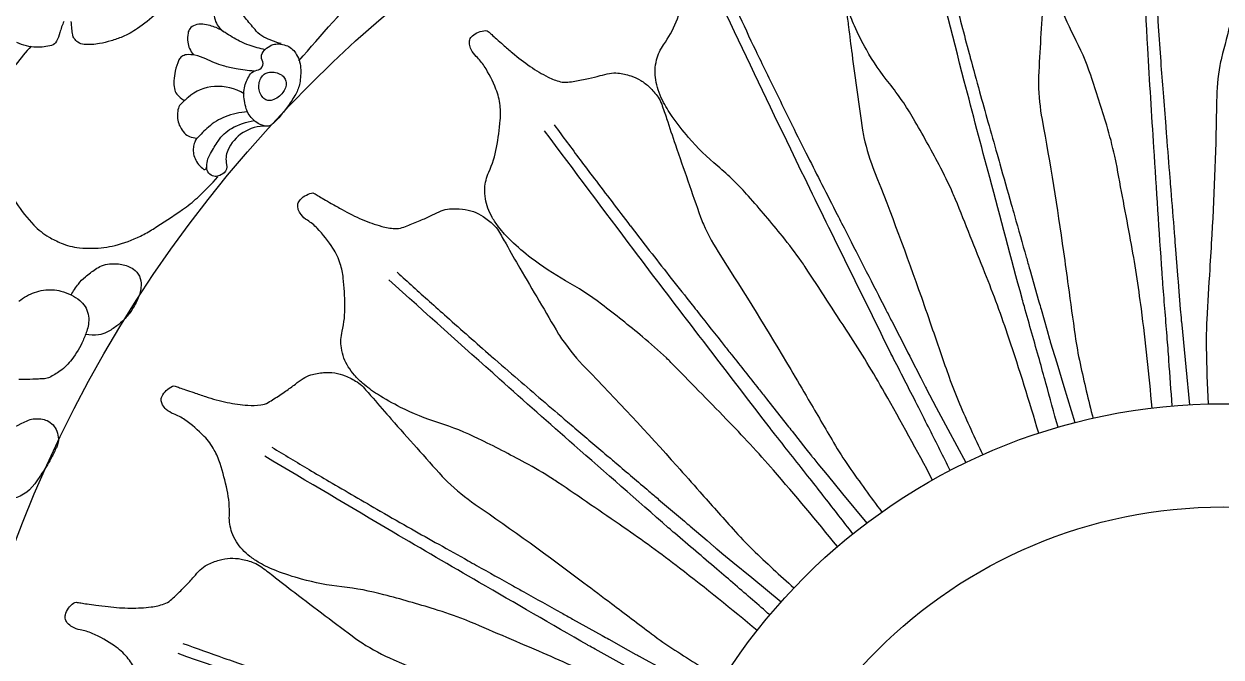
# Model space of a CAD drawing. Header units: millimetres. Extents: x 96 to 279, y 61 to 183.
# Drawn here: x 163.6 to 171.31, y 168.86 to 172.94 of the extents above; entities that cross this region are included whole.
import ezdxf

# ---------------------------------------------------------------- set-up
doc = ezdxf.new("R2010")
doc.units = ezdxf.units.MM
doc.layers.add('DIMENSIONS', color=4, linetype='Continuous')
doc.layers.add('PART', color=7, linetype='Continuous')
doc.styles.get("Standard").update_dxf_attribs({"font": 'arial.ttf'})
doc.dimstyles.new('BALMER1', dxfattribs={"dimscale": 0, "dimtxt": 0.09375, "dimasz": 0.125, "dimexe": 0.0625, "dimexo": 0.125, "dimgap": 0.0625, "dimtad": 1, "dimdec": 4, "dimlfac": -1, "dimzin": 3, "dimdsep": 46, "dimlunit": 4, "dimtxsty": 'Standard', "dimcen": 0.0625, "dimdle": 0.0625, "dimclrd": 256, "dimclre": 256, "dimclrt": 256, "dimadec": 0, "dimazin": 0, "dimtfac": 0.75, "dimtdec": 4, "dimtix": 1, "dimtmove": 2, "dimatfit": 3, "dimfxl": 1, "dimtolj": 1, "dimtzin": 3, "dimarcsym": 0})

# ---------------------------------------------------------------- blocks, each defined once
blk = doc.blocks.new('*D145')
at = {"layer": 'Defpoints', "color": 0, "transparency": 16777216}
for p in [(159.4173, 179.5657), (159.4173, 166.6814), (183.2221, 166.6814)]:
    blk.add_point(p, dxfattribs=at)
at = {"layer": 'DIMENSIONS', "lineweight": -2, "transparency": 16777216}
for p, q in [((159.4173, 166.8064), (159.4173, 179.6282)), ((183.2221, 166.8064), (183.2221, 179.6282)), ((183.0971, 179.5657), (159.5423, 179.5657))]:
    blk.add_line(p, q, dxfattribs=at)
at = {"layer": 'DIMENSIONS', "transparency": 16777216}
for points in [[(159.5423, 179.5865), (159.5423, 179.5448), (159.4173, 179.5657)], [(183.0971, 179.5865), (183.0971, 179.5448), (183.2221, 179.5657)]]:
    blk.add_solid(points, dxfattribs=at)
at = {"layer": 'DIMENSIONS', "transparency": 16777216, "insert": (171.3197, 179.675), "char_height": 0.09375, "attachment_point": 5}
blk.add_mtext('\\A1;D', dxfattribs=at)
blk = doc.blocks.new('BALMERREPEAT240VIC')
at = {"layer": 'PART', "flags": 128}
for points in [[(-6.8679, 6.326, -0.036948), (-6.9898, 6.2276, -0.05284), (-7.086, 6.175, -0.026522), (-7.1591, 6.1491, -0.026846), (-7.2336, 6.1313, -0.060472), (-7.3315, 6.1254, -0.140747), (-7.3719, 6.1397, -0.081336), (-7.3959, 6.1635, -0.106903), (-7.4062, 6.1872, -0.036883), (-7.4111, 6.2258, 0.029568), (-7.4165, 6.274, 0.0125)], [(-7.4627, 6.2728, 0.0459), (-7.4883, 6.2026, -0.056586), (-7.5104, 6.1461, -0.202467), (-7.5422, 6.1201, -0.081761), (-7.6398, 6.108, -0.103148), (-7.765, 6.1393, -0.083596)], [(-5.9497, 6.0209, -0.012974), (-5.506, 6.5121, -0.015375), (-5.1087, 6.9048, -0.000824), (-4.9, 7.0981, -0.01244), (-4.8858, 7.1105, -0.041928), (-4.8582, 7.1299, -0.005251), (-4.6249, 7.2628, -0.049742), (-4.3844, 7.3666, -0.036854), (-4.041, 7.4487)], [(-6.0634, 6.131, -0.050896), (-6.175, 6.1736, -0.097862), (-6.2244, 6.212, -0.01274), (-6.2864, 6.2872, 0.013851), (-6.3435, 6.3562, 0.008257), (-6.3821, 6.3989, 0.014804), (-6.4047, 6.4217, 0.319158), (-6.4466, 6.4277, 0.185183), (-6.4922, 6.3766, 0.096622), (-6.4989, 6.3372, 0.071646), (-6.49, 6.2843, 0.082182), (-6.4687, 6.2427, 0.077948), (-6.4337, 6.2081)], [(-6.1671, 6.0917, -0.024206), (-6.2696, 6.1209, -0.038474), (-6.3314, 6.1471, -0.026877), (-6.4249, 6.2023, 0.043776), (-6.4835, 6.2343, 0.039667), (-6.5217, 6.2474, 0.033531), (-6.5686, 6.2563, 0.116808), (-6.618, 6.2506, 0.140124), (-6.6518, 6.2262, 0.129512), (-6.6637, 6.1991, 0.065512), (-6.6649, 6.1412, 0.077668), (-6.6535, 6.0991, 0.072883), (-6.6287, 6.0599)], [(-7.6735, 6.1144, 0.035479), (-7.7711, 5.996, 0.046498), (-7.8298, 5.8947, 0.01112), (-7.8761, 5.7883, 0.024577), (-7.8936, 5.7387, 0.074361), (-7.9108, 5.6178, 0.045073), (-7.8913, 5.4179, 0.046394), (-7.8437, 5.2523, 0.049075), (-7.7697, 5.107, 0.048623), (-7.6561, 4.9624, 0.072315), (-7.5584, 4.8861, 0.027108), (-7.4805, 4.8471, 0.04061), (-7.4255, 4.8282, 0.036942), (-7.3627, 4.8172, 0.027784), (-7.2781, 4.8134, 0.060206), (-7.1332, 4.8325, 0.050491), (-6.9698, 4.8925, 0.027091), (-6.8885, 4.9377, 0.011083), (-6.6989, 5.0629, 0.03541), (-6.6035, 5.1395, 0.022909), (-6.4709, 5.2742)], [(-6.2386, 5.9538, -0.023369), (-6.3544, 5.9684, -0.032376), (-6.4363, 5.9882, -0.036248), (-6.5491, 6.0324, 0.059326), (-6.6193, 6.0563, 0.0765), (-6.6737, 6.0594, 0.131938), (-6.7036, 6.0482, 0.132469), (-6.7219, 6.0259, 0.050081), (-6.7457, 5.9548, 0.042703), (-6.7544, 5.8921, 0.053505), (-6.7516, 5.8416, 0.131156), (-6.7357, 5.8062, 0.084388), (-6.6908, 5.7668)], [(-6.3026, 5.8087, 0.152943), (-6.4938, 5.8551, 0.164259), (-6.6637, 5.7852, 0.022124), (-6.7129, 5.7383, 0.09351), (-6.7218, 5.7247, 0.07693), (-6.7316, 5.6848, 0.067788), (-6.7293, 5.6382, 0.075192), (-6.7149, 5.5969, 0.064438), (-6.6856, 5.5553, 0.110899), (-6.655, 5.534, 0.083179), (-6.6067, 5.5232)], [(-6.2808, 5.6913, 0.077725), (-6.4242, 5.66, 0.090311), (-6.5321, 5.5939, 0.024726), (-6.6066, 5.5204, 0.097145), (-6.6206, 5.4974, 0.056818), (-6.6291, 5.4629, 0.062582), (-6.6292, 5.4306, 0.072359), (-6.6187, 5.3919, 0.06415), (-6.5955, 5.3532, 0.075587), (-6.5621, 5.3219, 0.32339), (-6.5504, 5.3222, 0.259256), (-6.5416, 5.3422, -0.11502), (-6.5352, 5.3886, -0.037789), (-6.5182, 5.4249, -0.016275), (-6.4697, 5.5042, -0.118459), (-6.3834, 5.5853, -0.090327), (-6.2378, 5.6365)], [(-6.1592, 5.6009, 0.143434), (-6.3097, 5.5581, 0.149532), (-6.4079, 5.4442, 0.168523), (-6.4152, 5.3534, -0.285584), (-6.4321, 5.2995, -0.096748), (-6.4676, 5.2792, -0.135286), (-6.4971, 5.2775, -0.172629), (-6.5296, 5.2976, -0.161401), (-6.5437, 5.3358)], [(-7.4158, 4.513, -0.042402), (-7.3697, 4.5836, -0.055018), (-7.3243, 4.6303, -0.023143), (-7.2592, 4.679, -0.042372), (-7.2204, 4.7008, -0.089374), (-7.17, 4.7135, -0.058202), (-7.0906, 4.7099, -0.107568), (-7.0156, 4.6802, -0.143988), (-6.9767, 4.6335, -0.115961), (-6.9659, 4.5729, -0.088034), (-6.9842, 4.4944, -0.04244), (-7.0262, 4.4157, -0.048995), (-7.0744, 4.3553, -0.041548), (-7.1219, 4.3139, -0.034381), (-7.1861, 4.2732, -0.098568), (-7.2395, 4.2566, -0.066046), (-7.3225, 4.259)], [(-7.7518, 4.4737, -0.043955), (-7.7036, 4.5065, -0.044697), (-7.6512, 4.5298, -0.046736), (-7.5946, 4.5435, -0.046348), (-7.5359, 4.5464, -0.057343), (-7.4822, 4.538, -0.043962), (-7.416, 4.5131, -0.06246), (-7.3611, 4.4778, -0.078018), (-7.3267, 4.4384, -0.085843), (-7.307, 4.3906, -0.079845), (-7.3036, 4.3351, -0.050421), (-7.3127, 4.29, -0.030831), (-7.3393, 4.2197, -0.056103), (-7.4112, 4.0984, -0.07445), (-7.4873, 4.0239, -0.040221), (-7.5553, 3.9826, -0.099644), (-7.5865, 3.9741, -0.006716), (-7.6271, 3.9719, -0.003764), (-7.6996, 3.9694, -0.007156), (-7.7536, 3.9688, 0.00643)], [(-8.1405, 3.3536, -0.05316), (-7.9989, 3.5192, -0.063725), (-7.8519, 3.6265, -0.017549), (-7.6992, 3.7036, -0.074433), (-7.6602, 3.7149, -0.063671), (-7.6108, 3.7154, -0.076945), (-7.5712, 3.7043, -0.098975), (-7.532, 3.6761, -0.103402), (-7.5081, 3.6365, -0.072232), (-7.4979, 3.5845, -0.103603), (-7.5037, 3.5478, -0.021344), (-7.5139, 3.5241, -0.007456), (-7.5468, 3.4582, -0.023224), (-7.5766, 3.4069, -0.01038), (-7.6506, 3.2968, -0.212638), (-7.8148, 3.1987, -0.154649), (-8.0681, 3.2466)]]:
    blk.add_lwpolyline(points, format="xyb", dxfattribs=at)
for points in [[(-6.1858, 6.068, -0.099378), (-6.1577, 6.1023, -0.09386), (-6.1165, 6.1247, -0.091501), (-6.0796, 6.1294, -0.072136), (-6.0335, 6.1202, -0.164125), (-5.971, 6.0709, -0.128378), (-5.9391, 5.9754, -0.063239), (-5.945, 5.8763, -0.084674), (-5.9708, 5.8064, -0.022391), (-6.0188, 5.7312, -0.023881), (-6.0702, 5.6652, -0.022813), (-6.1117, 5.6209, -0.05477), (-6.1317, 5.6054, -0.177763), (-6.1606, 5.5995, -0.095252), (-6.2113, 5.6175, -0.062881), (-6.2491, 5.6467, -0.068275), (-6.2759, 5.6817, -0.054769), (-6.2885, 5.711, -0.031813), (-6.3011, 5.7642, -0.100262), (-6.2982, 5.8579, -0.108148), (-6.2607, 5.9364, -0.193421), (-6.2202, 5.96, 0.227718), (-6.1868, 5.9826, 0.259712), (-6.1859, 6.0245, -0.248997)], [(-6.1674, 5.9379, -0.106758), (-6.1397, 5.9471, -0.078852), (-6.1005, 5.9453, -0.085587), (-6.0629, 5.9304, -0.11745), (-6.0419, 5.9096, -0.120535), (-6.0326, 5.8812, -0.101993), (-6.037, 5.8463, -0.083683), (-6.0535, 5.816, -0.068926), (-6.0835, 5.787, -0.082086), (-6.122, 5.7675, -0.1256), (-6.1504, 5.766, -0.133889), (-6.1747, 5.7781, -0.097964), (-6.197, 5.8075, -0.087577), (-6.2074, 5.8441, -0.086811), (-6.2047, 5.8824, -0.087269), (-6.1892, 5.9173, -0.111417)]]:
    blk.add_lwpolyline(points, format="xyb", close=True, dxfattribs=at)
blk = doc.blocks.new('BALMERREPEAT240VIA')
at = {"layer": 'PART', "flags": 128}
for points in [[(-3.802, 0.2891, 0.009785), (-4.4408, 0.3459, 0.014007), (-4.8885, 0.3643, 0.000728), (-5.3978, 0.3702, 0.008912), (-5.4394, 0.3698, 0.016854), (-5.6439, 0.3577, 0.010207), (-5.98, 0.3195, 0.03694), (-6.2493, 0.2627, -0.038436), (-6.5084, 0.209, -0.02651), (-6.6784, 0.1963, -0.037217), (-6.7998, 0.2026, -0.034508), (-6.8712, 0.2168, -0.038296), (-6.933, 0.2388, -0.053566), (-6.9876, 0.2704, -0.05021), (-7.0376, 0.3154, -0.095828), (-7.0936, 0.4075, 0.061507), (-7.1705, 0.5557, 0.025256), (-7.2777, 0.6961, 0.047282), (-7.3453, 0.7621, 0.068984), (-7.439, 0.8185, 0.045687), (-7.5958, 0.8692, 0.063384), (-7.6764, 0.8768, -0.093006), (-7.7311, 0.8853, -0.077586), (-7.7637, 0.9028, -0.102886), (-7.7821, 0.924, -0.145384), (-7.7887, 0.9531, -0.093111), (-7.7773, 0.9977, -0.068103), (-7.7514, 1.0378, -0.199273), (-7.7364, 1.0454, -0.011472), (-7.7058, 1.047, 0.008642), (-7.6651, 1.0489, 0.001172), (-7.6085, 1.0527, 0.000836), (-7.5291, 1.0583, 0.029237), (-7.3853, 1.0771, 0.031886), (-7.2566, 1.1103, 0.053554), (-7.1794, 1.1451, 0.093394), (-7.1426, 1.1772, 0.015453), (-7.1163, 1.2128, 0.007605), (-7.0661, 1.2875, 0.014478), (-7.0257, 1.3539, -0.018337), (-6.9933, 1.4061, -0.076852), (-6.9565, 1.4462, -0.049554), (-6.8858, 1.4918, -0.058241), (-6.8188, 1.5169, -0.05999), (-6.7499, 1.5254, -0.040829), (-6.6639, 1.5186, -0.070081), (-6.6157, 1.5036, -0.00741), (-6.5282, 1.4607, 0.004053), (-6.3686, 1.3812, 0.001917), (-5.9248, 1.1667, 0.019523), (-5.8804, 1.1475, 0.039326), (-5.6592, 1.0816, -0.01051), (-4.8201, 0.8832, -0.000703), (-4.6049, 0.8271, 0.000484), (-4.2924, 0.7457, 0.018719), (-4.1142, 0.7065, 0.009443), (-3.7574, 0.6487)], [(-3.79, 0.4184, 0.000824), (-4.082, 0.4551, 0.001545), (-4.2379, 0.474, 0.000155), (-4.5903, 0.5154, -0.001086), (-4.6404, 0.5214, -0.002523), (-4.645, 0.522, -0.000015), (-5.4438, 0.6274, -0.002062), (-6.0791, 0.7139, -0.001378), (-7.0286, 0.8498)], [(-7.0104, 0.9201, 0.001292), (-6.7333, 0.8791, 0.002427), (-6.5856, 0.8584, 0.000025), (-6.2089, 0.8075, 0.00184), (-6.2038, 0.8068, 0.001043), (-5.9786, 0.7785, 0.001176), (-5.7787, 0.7543, 0.000075), (-5.5634, 0.7288, 0.000259), (-5.5011, 0.7214, 0.000023), (-5.2321, 0.6899, 0.00008), (-5.1558, 0.681, 0.000008), (-4.8804, 0.6488, 0.000027), (-4.7985, 0.6392, 0), (-4.5823, 0.6139, 0.000001), (-4.5338, 0.6083), (-4.3913, 0.5916), (-4.3342, 0.585, 0.002541), (-4.3234, 0.5838, 0.002075), (-4.3101, 0.5824), (-4.2676, 0.5782), (-4.1766, 0.5693), (-4.0189, 0.5538), (-3.776, 0.53)]]:
    blk.add_lwpolyline(points, format="xyb", dxfattribs=at)

msp = doc.modelspace()

# ---------------------------------------------------------------- linework, layer by layer
for radius in [11.90239, 11.12313, 10.70843, 8.30598, 3.81299, 3.14857]:
    msp.add_circle((171.31971, 166.68139), radius)

# ---------------------------------------------------------------- block references
msp.add_blockref('BALMERREPEAT240VIC', (171.31971, 166.68139))
for rotation in [281.2500000000002, 292.5000000000002, 303.7500000000002, 315.0000000000002, 326.2500000000002, 337.5000000000002, 348.7500000000003]:
    msp.add_blockref('BALMERREPEAT240VIA', (171.31971, 166.68139), dxfattribs=dict(rotation=rotation))

# ---------------------------------------------------------------- dimensions: what is measured, and where the dimension line sits
at = {"layer": 'DIMENSIONS'}
dim = msp.add_linear_dim(base=(159.41733, 179.56567), p1=(183.2221, 166.68139), p2=(159.41733, 166.68139), text='D', dimstyle='BALMER1', override={"dimscale": 1}, dxfattribs=at)
dim.commit()
dim.dimension.update_dxf_attribs({"geometry": '*D145', "text_midpoint": (171.31971, 179.67505)})

doc.saveas('drawing.dxf')
